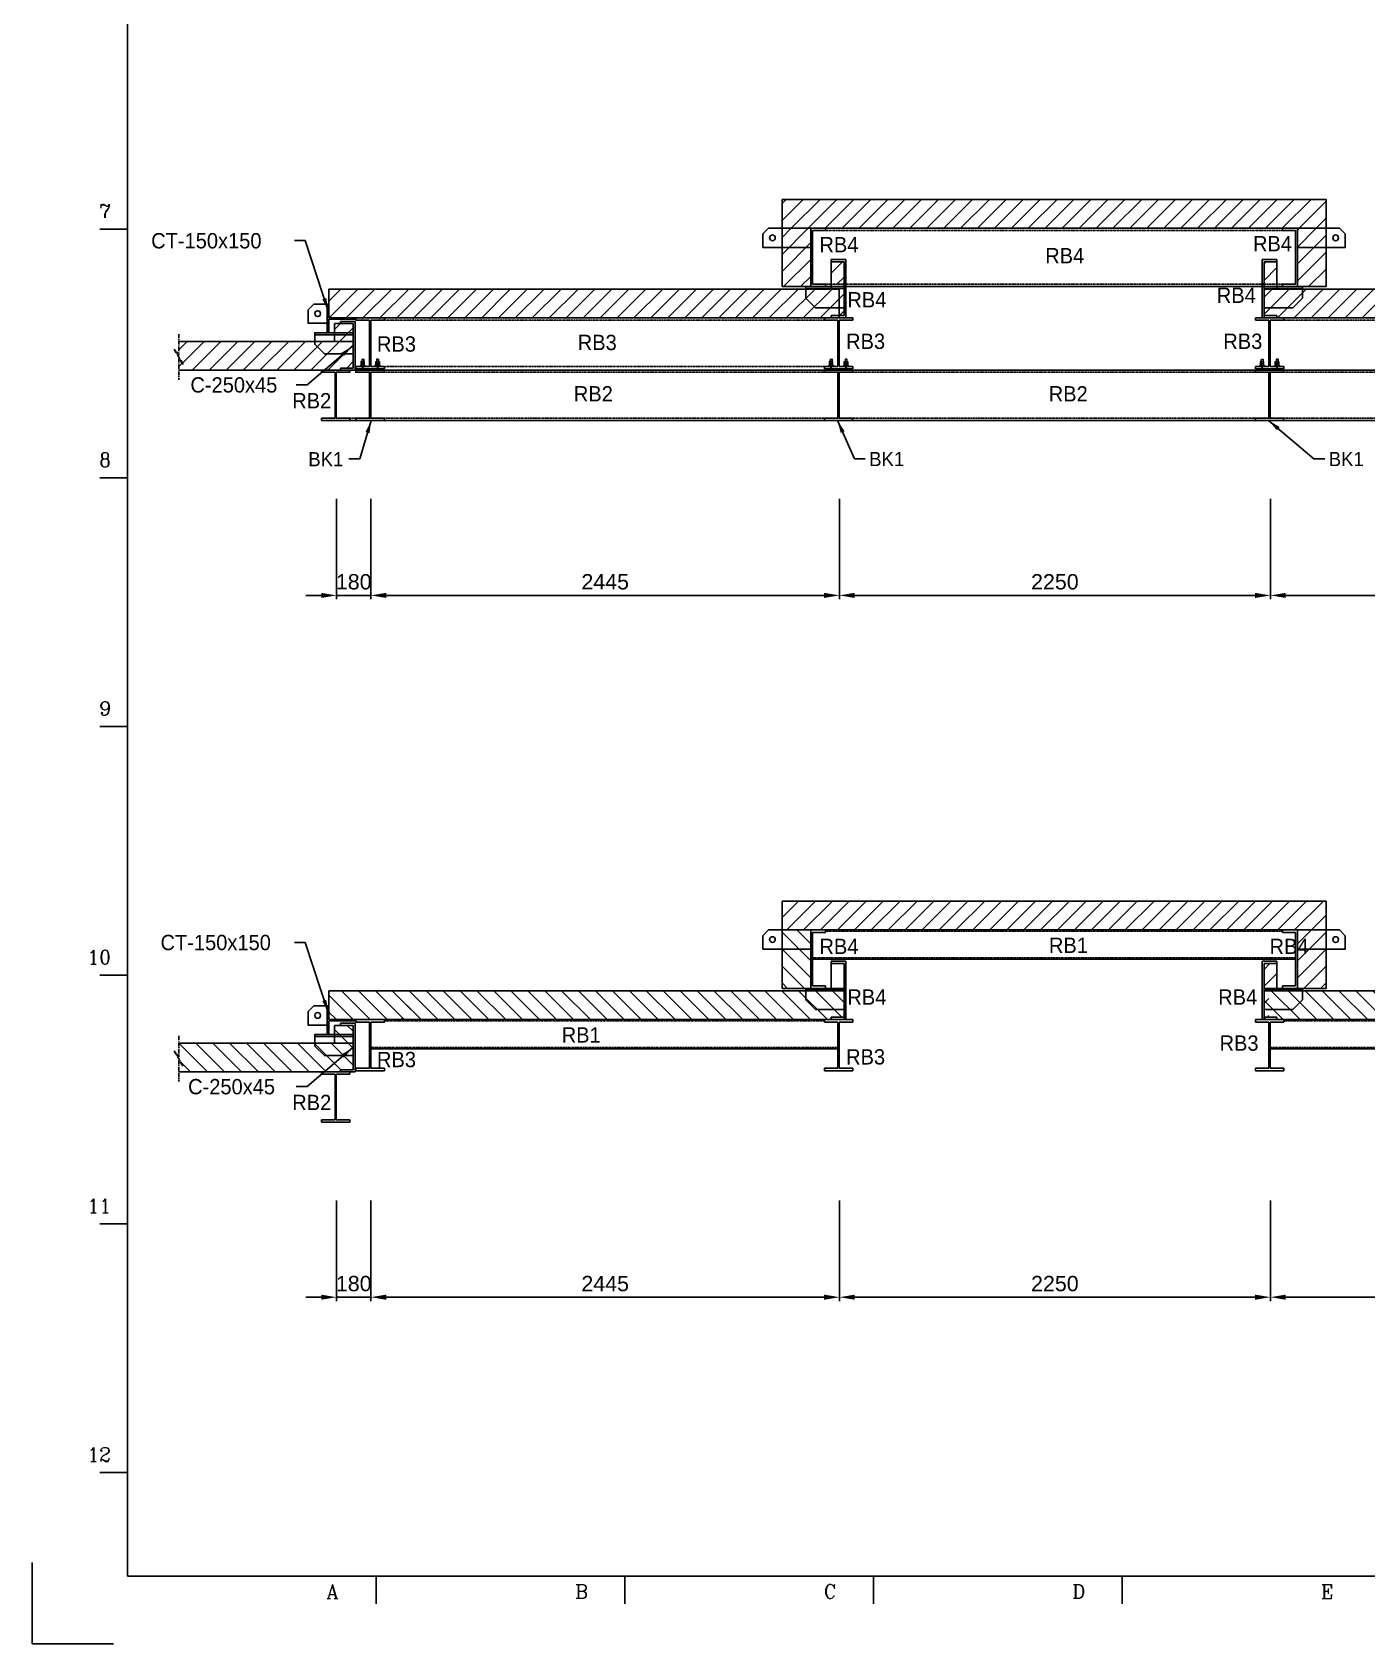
# Model space of a CAD drawing. Header units: millimetres. Extents: x 0 to 153097, y 17753 to 125268.
# Drawn here: x 0 to 20900, y 17753 to 42983 of the extents above; entities that cross this region are included whole.
import ezdxf
from ezdxf.enums import TextEntityAlignment as Align

# ---------------------------------------------------------------- set-up
doc = ezdxf.new("R2010")
doc.units = ezdxf.units.MM
doc.header["$LTSCALE"] = 50
for name, pattern in [('CENTER', [2, 1.25, -0.25, 0.25, -0.25]), ('HIDDEN', [0.375, 0.25, -0.125]), ('PHANTOM2', [31.75, 15.875, -3.175, 3.175, -3.175, 3.175, -3.175])]:
    doc.linetypes.add(name, pattern=pattern)
doc.layers.get('Defpoints').update_dxf_attribs({"color": 140})
for name, color, linetype in [('1', 7, 'Continuous'), ('A-CEN01', 1, 'CENTER'), ('C_CEN', 1, 'CENTER'), ('C_STEEL', 2, 'Continuous'), ('C_TEXT_01', 2, 'Continuous'), ('DIM-SCALE', 7, 'Continuous'), ('finish', 1, 'Continuous'), ('TAN-TIT', 30, 'Continuous')]:
    doc.layers.add(name, color=color, linetype=linetype)
doc.layers.add('C_HAT', color=8, linetype='Continuous', lineweight=0)
doc.styles.add('Arial', font='arial.ttf')
doc.styles.add('COM', font='COMPLEX', dxfattribs={"height": 5})
doc.styles.add('돋움', font='')
doc.styles.get('돋움').set_extended_font_data('Dotum')
doc.dimstyles.new('일반도면_0050', dxfattribs={"dimtxt": 200, "dimasz": 200, "dimexe": 50, "dimexo": 250, "dimgap": 75, "dimtad": 1, "dimdec": 0, "dimzin": 0, "dimdsep": 46, "dimtxsty": 'Arial', "dimcen": -250, "dimclrd": 7, "dimclre": 7, "dimclrt": 2, "dimadec": 0, "dimazin": 0, "dimtfac": 1, "dimtdec": 0, "dimtix": 1, "dimtmove": 2, "dimatfit": 3, "dimfxl": 1, "dimtolj": 1, "dimtzin": 0, "dimarcsym": 0})
pattern_1 = [(45, (153297.29, -266008.43), (-132.58252, 132.58252), [])]
pattern_2 = [(135, (-94562.71, -276995.88), (132.58252, 132.58252), [])]

# ---------------------------------------------------------------- blocks, each defined once
blk = doc.blocks.new('BORDER')
at = {"layer": 'TAN-TIT'}
for p, q in [((4977, 164680), (4977, 3520)), ((4977, 73830), (3534, 73830)), ((4977, 60851), (3534, 60851)), ((4977, 47872), (3534, 47872)), ((4977, 34894), (3534, 34894)), ((4977, 21915), (3534, 21915)), ((4977, 8937), (3534, 8937)), ((4977, 3520), (232823, 3520)), ((17955, 3520), (17955, 2078)), ((30934, 3520), (30934, 2078)), ((43912, 3520), (43912, 2078)), ((56891, 3520), (56891, 2078))]:
    blk.add_line(p, q, dxfattribs=at)
at = {"layer": 'TAN-TIT', "linetype": 'Continuous'}
for p, q in [((0, 4241), (0, 0)), ((0, 0), (4241, 0))]:
    blk.add_line(p, q, dxfattribs=at)
at = {"layer": 'TAN-TIT', "style": 'COM'}
for s, p in [('7', (4111, 74406)), ('8', (4111, 61428)), ('9', (4111, 48449)), ('10', (4111, 35471)), ('11', (4111, 22492)), ('12', (4111, 9513))]:
    blk.add_text(s, height=721, dxfattribs=at).set_placement(p, align=Align.RIGHT)
for s, p in [('A', (15359, 2366)), ('B', (28338, 2366)), ('C', (41317, 2366)), ('D', (54295, 2366)), ('E', (67274, 2366))]:
    blk.add_text(s, height=721, dxfattribs=at).set_placement(p)
blk = doc.blocks.new('A$C356D3F55')
at = {"layer": 'C_STEEL', "extrusion": (0, 0, -1)}
for p, q in [((0, 0), (148, 0)), ((0, -13), (0, 0)), ((148, 0), (148, -13)), ((70.19, -13), (0, -13)), ((148, -13), (77.81, -13)), ((0, -254), (70.19, -254)), ((0, -267), (0, -254)), ((148, -267), (0, -267)), ((77.81, -254), (148, -254)), ((148, -254), (148, -267))]:
    blk.add_line(p, q, dxfattribs=at)
at = {"layer": 'C_STEEL'}
for p, q in [((70.19, -254), (70.19, -13)), ((77.81, -13), (77.81, -254))]:
    blk.add_line(p, q, dxfattribs=at)
blk = doc.blocks.new('A$C59826761')
at = {"layer": 'C_STEEL', "extrusion": (0, 0, -1)}
for p, q in [((0, 0), (77.5, 0)), ((9.83, -12.7), (77.5, -12.7)), ((77.5, -305), (0, -305)), ((77.5, -292.3), (9.83, -292.3))]:
    blk.add_line(p, q, dxfattribs=at)
at = {"layer": 'C_STEEL'}
for p, q in [((0, 0), (0, -305)), ((77.5, 0), (77.5, -12.7)), ((9.83, -12.7), (9.83, -292.3)), ((77.5, -292.3), (77.5, -305))]:
    blk.add_line(p, q, dxfattribs=at)
blk = doc.blocks.new('A$C45361DBA')
at = {"layer": 'C_STEEL'}
for p, q in [((-75, 0), (75, 0)), ((-75, 0), (-75, -9)), ((75, 0), (75, -9)), ((-75, -9), (-3.25, -9)), ((-3.25, -9), (-3.25, -150)), ((3.25, -9), (3.25, -150)), ((3.25, -9), (75, -9)), ((-3.25, -150), (3.25, -150))]:
    blk.add_line(p, q, dxfattribs=at)
blk = doc.blocks.new('A$C035F74E8')
at = {"layer": 'C_STEEL', "color": 6, "lineweight": -2}
for p, q in [((0, -250), (0, 4)), ((0, 4), (77, 4)), ((77, 4), (77, -7.1)), ((11.1, -7.1), (11.1, -238.9)), ((77, -7.1), (11.1, -7.1)), ((77, -250), (0, -250)), ((11.1, -238.9), (77, -238.9)), ((77, -238.9), (77, -250))]:
    blk.add_line(p, q, dxfattribs=at)
blk = doc.blocks.new('A$C42B542CF')
at = {"layer": 'C_TEXT_01'}
blk.add_line((70, 0), (100, -30), dxfattribs=at)
blk.add_lwpolyline([(100, -30), (100, -100), (0, -100), (0, 0), (70, 0)], dxfattribs=at)
blk.add_circle((50, -50), 15, dxfattribs=at)
blk = doc.blocks.new('A$C71E578DF')
at = {"layer": 'C_STEEL', "color": 4, "extrusion": (0, 0, -1)}
for p, q in [((0, 0), (147, 0)), ((0, -11.2), (0, 0)), ((147, 0), (147, -11.2)), ((70.2, -11.2), (0, -11.2)), ((147, -11.2), (76.8, -11.2)), ((0, -250.8), (70.2, -250.8)), ((0, -262), (0, -250.8)), ((76.8, -250.8), (147, -250.8)), ((147, -250.8), (147, -262)), ((147, -262), (0, -262))]:
    blk.add_line(p, q, dxfattribs=at)
at = {"layer": 'C_STEEL', "color": 4}
for points in [[(70.2, -250.8), (70.2, -11.2)], [(76.8, -11.2), (76.8, -250.8)]]:
    blk.add_lwpolyline(points, dxfattribs=at)
blk = doc.blocks.new('A$C16AE05AC')
at = {"layer": 'C_STEEL', "extrusion": (0, 0, -1)}
for p, q in [((0, 0), (0, -11.2)), ((147, 0), (0, 0)), ((147, -11.2), (147, 0)), ((0, -11.2), (70.2, -11.2)), ((76.8, -11.2), (147, -11.2)), ((0, -250.8), (0, -262)), ((70.2, -250.8), (0, -250.8)), ((147, -250.8), (76.8, -250.8)), ((147, -262), (147, -250.8)), ((0, -262), (147, -262))]:
    blk.add_line(p, q, dxfattribs=at)
at = {"layer": 'C_STEEL'}
for points in [[(70.2, -11.2), (70.2, -250.8)], [(76.8, -250.8), (76.8, -11.2)]]:
    blk.add_lwpolyline(points, dxfattribs=at)
blk = doc.blocks.new('*D317')
at = {"layer": 'Defpoints', "color": 0}
for p in [(5305, 35980), (12640, 35980), (12640, 34166)]:
    blk.add_point(p, dxfattribs=at)
at = {"layer": 'DIM-SCALE', "color": 7, "lineweight": -2}
for p, q in [((5305, 35680), (5305, 34106)), ((12640, 35680), (12640, 34106)), ((5545, 34166), (12400, 34166))]:
    blk.add_line(p, q, dxfattribs=at)
at = {"layer": 'DIM-SCALE', "color": 7}
for points in [[(5545, 34206), (5545, 34126), (5305, 34166)], [(12400, 34206), (12400, 34126), (12640, 34166)]]:
    blk.add_solid(points, dxfattribs=at)
at = {"layer": 'DIM-SCALE', "color": 2, "insert": (8973, 34378), "char_height": 240, "attachment_point": 5, "style": 'Arial'}
blk.add_mtext('\\A1;2445', dxfattribs=at)
blk = doc.blocks.new('*D318')
at = {"layer": 'Defpoints', "color": 0}
for p in [(12640, 35980), (19390, 35980), (19390, 34166)]:
    blk.add_point(p, dxfattribs=at)
at = {"layer": 'DIM-SCALE', "color": 7, "lineweight": -2}
for p, q in [((12640, 35680), (12640, 34106)), ((19390, 35680), (19390, 34106)), ((12880, 34166), (19150, 34166))]:
    blk.add_line(p, q, dxfattribs=at)
at = {"layer": 'DIM-SCALE', "color": 7}
for points in [[(12880, 34206), (12880, 34126), (12640, 34166)], [(19150, 34206), (19150, 34126), (19390, 34166)]]:
    blk.add_solid(points, dxfattribs=at)
at = {"layer": 'DIM-SCALE', "color": 2, "insert": (16015, 34378), "char_height": 240, "attachment_point": 5, "style": 'Arial'}
blk.add_mtext('\\A1;2250', dxfattribs=at)
blk = doc.blocks.new('*D319')
at = {"layer": 'Defpoints', "color": 0}
for p in [(19390, 35980), (26140, 35980), (26140, 34166)]:
    blk.add_point(p, dxfattribs=at)
at = {"layer": 'DIM-SCALE', "color": 7, "lineweight": -2}
for p, q in [((19390, 35680), (19390, 34106)), ((26140, 35680), (26140, 34106)), ((19630, 34166), (25900, 34166))]:
    blk.add_line(p, q, dxfattribs=at)
at = {"layer": 'DIM-SCALE', "color": 7}
for points in [[(19630, 34206), (19630, 34126), (19390, 34166)], [(25900, 34206), (25900, 34126), (26140, 34166)]]:
    blk.add_solid(points, dxfattribs=at)
at = {"layer": 'DIM-SCALE', "color": 2, "insert": (22765, 34378), "char_height": 240, "attachment_point": 5, "style": 'Arial'}
blk.add_mtext('\\A1;2250', dxfattribs=at)
blk = doc.blocks.new('*D324')
at = {"layer": 'Defpoints', "color": 0}
for p in [(4765, 35980), (5305, 35980), (5305, 34166)]:
    blk.add_point(p, dxfattribs=at)
at = {"layer": 'DIM-SCALE', "color": 7, "lineweight": -2}
for p, q in [((4765, 35680), (4765, 34106)), ((5305, 35680), (5305, 34106)), ((4525, 34166), (4285, 34166)), ((4765, 34166), (5305, 34166)), ((5545, 34166), (5785, 34166))]:
    blk.add_line(p, q, dxfattribs=at)
at = {"layer": 'DIM-SCALE', "color": 7}
for points in [[(4525, 34206), (4525, 34126), (4765, 34166)], [(5545, 34206), (5545, 34126), (5305, 34166)]]:
    blk.add_solid(points, dxfattribs=at)
at = {"layer": 'DIM-SCALE', "color": 2, "insert": (5035, 34378), "char_height": 240, "attachment_point": 5, "style": 'Arial'}
blk.add_mtext('\\A1;180', dxfattribs=at)
blk = doc.blocks.new('*D326')
at = {"layer": 'Defpoints', "color": 0}
for p in [(5305, 24993), (12640, 24993), (12640, 23179)]:
    blk.add_point(p, dxfattribs=at)
at = {"layer": 'DIM-SCALE', "color": 7, "lineweight": -2}
for p, q in [((5305, 24693), (5305, 23119)), ((12640, 24693), (12640, 23119)), ((5545, 23179), (12400, 23179))]:
    blk.add_line(p, q, dxfattribs=at)
at = {"layer": 'DIM-SCALE', "color": 7}
for points in [[(5545, 23219), (5545, 23139), (5305, 23179)], [(12400, 23219), (12400, 23139), (12640, 23179)]]:
    blk.add_solid(points, dxfattribs=at)
at = {"layer": 'DIM-SCALE', "color": 2, "insert": (8973, 23391), "char_height": 240, "attachment_point": 5, "style": 'Arial'}
blk.add_mtext('\\A1;2445', dxfattribs=at)
blk = doc.blocks.new('*D327')
at = {"layer": 'Defpoints', "color": 0}
for p in [(12640, 24993), (19390, 24993), (19390, 23179)]:
    blk.add_point(p, dxfattribs=at)
at = {"layer": 'DIM-SCALE', "color": 7, "lineweight": -2}
for p, q in [((12640, 24693), (12640, 23119)), ((19390, 24693), (19390, 23119)), ((12880, 23179), (19150, 23179))]:
    blk.add_line(p, q, dxfattribs=at)
at = {"layer": 'DIM-SCALE', "color": 7}
for points in [[(12880, 23219), (12880, 23139), (12640, 23179)], [(19150, 23219), (19150, 23139), (19390, 23179)]]:
    blk.add_solid(points, dxfattribs=at)
at = {"layer": 'DIM-SCALE', "color": 2, "insert": (16015, 23391), "char_height": 240, "attachment_point": 5, "style": 'Arial'}
blk.add_mtext('\\A1;2250', dxfattribs=at)
blk = doc.blocks.new('*D328')
at = {"layer": 'Defpoints', "color": 0}
for p in [(19390, 24993), (26140, 24993), (26140, 23179)]:
    blk.add_point(p, dxfattribs=at)
at = {"layer": 'DIM-SCALE', "color": 7, "lineweight": -2}
for p, q in [((19390, 24693), (19390, 23119)), ((26140, 24693), (26140, 23119)), ((19630, 23179), (25900, 23179))]:
    blk.add_line(p, q, dxfattribs=at)
at = {"layer": 'DIM-SCALE', "color": 7}
for points in [[(19630, 23219), (19630, 23139), (19390, 23179)], [(25900, 23219), (25900, 23139), (26140, 23179)]]:
    blk.add_solid(points, dxfattribs=at)
at = {"layer": 'DIM-SCALE', "color": 2, "insert": (22765, 23391), "char_height": 240, "attachment_point": 5, "style": 'Arial'}
blk.add_mtext('\\A1;2250', dxfattribs=at)
blk = doc.blocks.new('*D333')
at = {"layer": 'Defpoints', "color": 0}
for p in [(4765, 24993), (5305, 24993), (5305, 23179)]:
    blk.add_point(p, dxfattribs=at)
at = {"layer": 'DIM-SCALE', "color": 7, "lineweight": -2}
for p, q in [((4765, 24693), (4765, 23119)), ((5305, 24693), (5305, 23119)), ((4525, 23179), (4285, 23179)), ((4765, 23179), (5305, 23179)), ((5545, 23179), (5785, 23179))]:
    blk.add_line(p, q, dxfattribs=at)
at = {"layer": 'DIM-SCALE', "color": 7}
for points in [[(4525, 23219), (4525, 23139), (4765, 23179)], [(5545, 23219), (5545, 23139), (5305, 23179)]]:
    blk.add_solid(points, dxfattribs=at)
at = {"layer": 'DIM-SCALE', "color": 2, "insert": (5035, 23391), "char_height": 240, "attachment_point": 5, "style": 'Arial'}
blk.add_mtext('\\A1;180', dxfattribs=at)

msp = doc.modelspace()

# ---------------------------------------------------------------- hatches: boundary and pattern name
at = {"layer": 'finish'}
h = msp.add_hatch(dxfattribs=at)
h.set_pattern_fill('ANSI31', color=256, scale=1500, style=0)
h.set_pattern_definition(pattern_1)
h.paths.add_polyline_path([(16002.29, 40364.8), (11739.05, 40364.8), (11739.05, 39914.8), (12189.05, 39914.8), (12421.55, 39914.8), (16002.29, 39914.8)])
h.paths.add_polyline_path([(20265.53, 40364.8), (16002.29, 40364.8), (16002.29, 39914.8), (20265.53, 39914.8)])
h = msp.add_hatch(dxfattribs=at)
h.set_pattern_fill('ANSI31', color=256, scale=1500, style=0)
h.set_pattern_definition(pattern_1)
h.paths.add_polyline_path([(11742.29, 39914.8), (12192.29, 39914.8), (12192.29, 39614.8), (11742.29, 39614.8)])
h.paths.add_polyline_path([(11742.29, 39614.8), (12192.29, 39614.8), (12192.29, 38999.8), (11742.29, 38999.8)])
h = msp.add_hatch(dxfattribs=at)
h.set_pattern_fill('ANSI31', color=256, scale=1500, style=0)
h.set_pattern_definition(pattern_1)
h.paths.add_polyline_path([(20262.29, 39614.8), (20262.29, 39914.8), (19812.29, 39914.8), (19812.29, 39614.8)])
h.paths.add_polyline_path([(20262.29, 39614.8), (19812.29, 39614.8), (19812.29, 38999.8), (20262.29, 38999.8)])
h = msp.add_hatch(dxfattribs=at)
h.set_pattern_fill('ANSI31', color=256, scale=1500, style=0)
h.set_pattern_definition(pattern_1)
h.paths.add_polyline_path([(12714.05, 39388.6), (12511.04, 39388.6), (12511.04, 39037.9), (12714.05, 39037.9)])
h = msp.add_hatch(dxfattribs=at)
h.set_pattern_fill('ANSI31', color=256, scale=1500, style=0)
h.set_pattern_definition(pattern_1)
h.paths.add_polyline_path([(19493.54, 39388.6), (19290.53, 39388.6), (19290.53, 39037.9), (19493.54, 39037.9)])
h = msp.add_hatch(dxfattribs=at)
h.set_pattern_fill('ANSI31', color=256, scale=1500, style=0)
h.set_pattern_definition(pattern_1)
h.paths.add_polyline_path([(4647.29, 38961.7), (4647.29, 38492.2), (12511.04, 38511.7), (12511.04, 38549.8), (12714.05, 38549.8), (12714.05, 38961.7)])
h = msp.add_hatch(dxfattribs=at)
h.set_pattern_fill('ANSI31', color=256, scale=1500, style=0)
h.set_pattern_definition(pattern_1)
h.paths.add_polyline_path([(19290.53, 38961.7), (19290.53, 38511.7), (26011.04, 38511.7), (26011.04, 38549.8), (26214.05, 38549.8), (26214.05, 38961.7)])
h = msp.add_hatch(dxfattribs=at)
h.set_pattern_fill('ANSI31', color=256, scale=1500, style=0)
h.set_pattern_definition(pattern_1)
h.paths.add_polyline_path([(5025, 38421.4), (5025, 38142.7), (4731.29, 38142.7), (4731.29, 38421.4)])
h.paths.add_polyline_path([(5025, 38142.7), (5025, 37726), (4827.29, 37726), (4827.29, 37692.7), (2295.29, 37692.7), (2295.29, 37873.56), (2365.29, 37780.22), (2225.29, 38020.22), (2295.29, 37926.89), (2295.29, 38142.7)])
h = msp.add_hatch(dxfattribs=at)
h.set_pattern_fill('ANSI31', color=256, scale=1500, style=0)
h.set_pattern_definition([(45, (126297.29, -269451.41), (-132.58252, 132.58252), [])])
h.paths.add_polyline_path([(16002.29, 29378.22), (11739.05, 29378.22), (11739.05, 28928.22), (12189.05, 28928.22), (12421.55, 28928.22), (16002.29, 28928.22)])
h.paths.add_polyline_path([(20265.53, 29378.22), (16002.29, 29378.22), (16002.29, 28928.22), (20265.53, 28928.22)])
h = msp.add_hatch(dxfattribs=at)
h.set_pattern_fill('ANSI31', color=256, scale=1500, style=0)
h.set_pattern_definition([(135, (-94289.47, -269451.41), (132.58252, 132.58252), [])])
h.paths.add_polyline_path([(11742.29, 28928.22), (12192.29, 28928.22), (12192.29, 28628.22), (11742.29, 28628.22)])
h.paths.add_polyline_path([(11742.29, 28628.22), (12192.29, 28628.22), (12192.29, 28013.22), (11742.29, 28013.22)])
h = msp.add_hatch(dxfattribs=at)
h.set_pattern_fill('ANSI31', color=256, scale=1500, style=0)
h.set_pattern_definition([(45, (126294.05, -269451.41), (-132.58252, 132.58252), [])])
h.paths.add_polyline_path([(20262.29, 28628.22), (20262.29, 28928.22), (19812.29, 28928.22), (19812.29, 28628.22)])
h.paths.add_polyline_path([(20262.29, 28628.22), (19812.29, 28628.22), (19812.29, 28013.22), (20262.29, 28013.22)])
h = msp.add_hatch(dxfattribs=at)
h.set_pattern_fill('ANSI31', color=256, scale=1500, style=0)
h.set_pattern_definition([(45, (126297.29, -277013.88), (-132.58252, 132.58252), [])])
h.paths.add_polyline_path([(19493.54, 28402.02), (19290.53, 28402.02), (19290.53, 27563.22), (19365.53, 27563.22), (19365.53, 27975.12), (19493.54, 27975.12)])
h = msp.add_hatch(dxfattribs=at)
h.set_pattern_fill('ANSI31', color=256, scale=1500, style=0)
h.set_pattern_definition(pattern_2)
h.paths.add_polyline_path([(4647.29, 27525.12), (4647.29, 27975.12), (12714.05, 27975.12), (12714.05, 27563.22), (12511.04, 27563.22), (12511.04, 27525.12)])
h = msp.add_hatch(dxfattribs=at)
h.set_pattern_fill('ANSI31', color=256, scale=1500, style=0)
h.set_pattern_definition(pattern_2)
h.paths.add_polyline_path([(5790.53, 27975.12), (5790.53, 27525.12), (12511.04, 27525.12), (12511.04, 27563.22), (12714.05, 27563.22), (12714.05, 27975.12)])
h = msp.add_hatch(dxfattribs=at)
h.set_pattern_fill('ANSI31', color=256, scale=1500, style=0)
h.set_pattern_definition([(135, (-81062.71, -276995.88), (132.58252, 132.58252), [])])
h.paths.add_polyline_path([(19290.53, 27975.12), (19290.53, 27525.12), (26011.04, 27525.12), (26011.04, 27563.22), (26214.05, 27563.22), (26214.05, 27975.12)])
h = msp.add_hatch(dxfattribs=at)
h.set_pattern_fill('ANSI31', color=256, scale=1500, style=0)
h.set_pattern_definition([(135, (-94463.71, -277013.88), (132.58252, 132.58252), [])])
h.paths.add_polyline_path([(5025, 27434.82), (5025, 27156.12), (4731.29, 27156.12), (4731.29, 27434.82)])
h.paths.add_polyline_path([(5025, 27156.12), (5025, 26739.42), (4827.29, 26739.42), (4827.29, 26722.77), (4827.29, 26706.12), (2295.29, 26706.12), (2295.29, 26886.97), (2365.29, 26793.64), (2225.29, 27033.64), (2295.29, 26940.31), (2295.29, 27156.12)])

# ---------------------------------------------------------------- linework, layer by layer
at = {"layer": 'A-CEN01'}
for points in [[(2295.29, 38255.23), (2295.29, 37926.89), (2225.29, 38020.22), (2365.29, 37780.22), (2295.29, 37873.56), (2295.29, 37541)], [(2295.29, 27268.65), (2295.29, 26940.31), (2225.29, 27033.64), (2365.29, 26793.64), (2295.29, 26886.97), (2295.29, 26554.42)]]:
    msp.add_lwpolyline(points, dxfattribs=at)
at = {"layer": 'C_CEN'}
for p, q in [((5175.57, 37773.74), (5175.57, 37674.7)), ((5409, 37773.74), (5409, 37674.7)), ((12510.57, 37773.74), (12510.57, 37674.7)), ((12744, 37773.74), (12744, 37674.7)), ((19260.57, 37773.74), (19260.57, 37674.7)), ((19494, 37773.74), (19494, 37674.7))]:
    msp.add_line(p, q, dxfattribs=at)
at = {"layer": 'C_HAT'}
for p, q in [((5160.06, 37862.64), (5161.67, 37864.26)), ((5160.06, 37862.64), (5160.06, 37829.78)), ((5160.06, 37862.64), (5191.09, 37862.64)), ((5161.67, 37864.26), (5161.67, 37829.78)), ((5161.67, 37864.26), (5189.47, 37864.26)), ((5189.47, 37864.26), (5189.47, 37829.78)), ((5191.09, 37862.64), (5189.47, 37864.26)), ((5191.09, 37862.64), (5191.09, 37829.78)), ((5393.49, 37862.64), (5395.1, 37864.26)), ((5393.49, 37862.64), (5393.49, 37829.78)), ((5424.52, 37862.64), (5393.49, 37862.64)), ((5395.1, 37864.26), (5395.1, 37829.78)), ((5422.9, 37864.26), (5395.1, 37864.26)), ((5422.9, 37864.26), (5422.9, 37829.78)), ((5424.52, 37862.64), (5422.9, 37864.26)), ((5424.52, 37862.64), (5424.52, 37829.78)), ((12495.06, 37862.64), (12496.67, 37864.26)), ((12495.06, 37862.64), (12495.06, 37829.78)), ((12495.06, 37862.64), (12526.09, 37862.64)), ((12496.67, 37864.26), (12496.67, 37829.78)), ((12496.67, 37864.26), (12524.47, 37864.26)), ((12524.47, 37864.26), (12524.47, 37829.78)), ((12526.09, 37862.64), (12524.47, 37864.26)), ((12526.09, 37862.64), (12526.09, 37829.78)), ((12728.49, 37862.64), (12730.1, 37864.26)), ((12728.49, 37862.64), (12728.49, 37829.78)), ((12759.52, 37862.64), (12728.49, 37862.64)), ((12730.1, 37864.26), (12730.1, 37829.78)), ((12757.9, 37864.26), (12730.1, 37864.26)), ((12757.9, 37864.26), (12757.9, 37829.78)), ((12759.52, 37862.64), (12757.9, 37864.26)), ((12759.52, 37862.64), (12759.52, 37829.78)), ((19245.06, 37862.64), (19246.67, 37864.26)), ((19245.06, 37862.64), (19245.06, 37829.78)), ((19245.06, 37862.64), (19276.09, 37862.64)), ((19246.67, 37864.26), (19246.67, 37829.78)), ((19246.67, 37864.26), (19274.47, 37864.26)), ((19274.47, 37864.26), (19274.47, 37829.78)), ((19276.09, 37862.64), (19274.47, 37864.26)), ((19276.09, 37862.64), (19276.09, 37829.78)), ((19478.49, 37862.64), (19480.1, 37864.26)), ((19478.49, 37862.64), (19478.49, 37829.78)), ((19509.52, 37862.64), (19478.49, 37862.64)), ((19480.1, 37864.26), (19480.1, 37829.78)), ((19507.9, 37864.26), (19480.1, 37864.26)), ((19507.9, 37864.26), (19507.9, 37829.78)), ((19509.52, 37862.64), (19507.9, 37864.26)), ((19509.52, 37862.64), (19509.52, 37829.78)), ((5134.19, 37767.71), (5134.19, 37749.7)), ((5134.19, 37767.71), (5216.95, 37767.71)), ((5134.19, 37749.7), (5216.95, 37749.7)), ((5134.19, 37692.69), (5134.19, 37710.7)), ((5134.19, 37710.7), (5216.95, 37710.7)), ((5134.19, 37692.69), (5216.95, 37692.69)), ((5216.95, 37767.71), (5216.95, 37749.7)), ((5216.95, 37767.71), (5216.95, 37749.7)), ((5216.95, 37692.69), (5216.95, 37710.7)), ((5216.95, 37692.69), (5216.95, 37710.7)), ((5367.62, 37767.71), (5367.62, 37749.7)), ((5367.62, 37767.71), (5367.62, 37749.7)), ((5450.38, 37767.71), (5367.62, 37767.71)), ((5450.38, 37749.7), (5367.62, 37749.7)), ((5367.62, 37692.69), (5367.62, 37710.7)), ((5367.62, 37692.69), (5367.62, 37710.7)), ((5450.38, 37710.7), (5367.62, 37710.7)), ((5450.38, 37692.69), (5367.62, 37692.69)), ((5450.38, 37767.71), (5450.38, 37749.7)), ((5450.38, 37692.69), (5450.38, 37710.7)), ((12469.19, 37767.71), (12469.19, 37749.7)), ((12469.19, 37767.71), (12551.95, 37767.71)), ((12469.19, 37749.7), (12551.95, 37749.7)), ((12469.19, 37692.69), (12469.19, 37710.7)), ((12469.19, 37710.7), (12551.95, 37710.7)), ((12469.19, 37692.69), (12551.95, 37692.69)), ((12551.95, 37767.71), (12551.95, 37749.7)), ((12551.95, 37767.71), (12551.95, 37749.7)), ((12551.95, 37692.69), (12551.95, 37710.7)), ((12551.95, 37692.69), (12551.95, 37710.7)), ((12702.62, 37767.71), (12702.62, 37749.7)), ((12702.62, 37767.71), (12702.62, 37749.7)), ((12785.38, 37767.71), (12702.62, 37767.71)), ((12785.38, 37749.7), (12702.62, 37749.7)), ((12702.62, 37692.69), (12702.62, 37710.7)), ((12702.62, 37692.69), (12702.62, 37710.7)), ((12785.38, 37710.7), (12702.62, 37710.7)), ((12785.38, 37692.69), (12702.62, 37692.69)), ((12785.38, 37767.71), (12785.38, 37749.7)), ((12785.38, 37692.69), (12785.38, 37710.7)), ((19219.19, 37767.71), (19219.19, 37749.7)), ((19219.19, 37767.71), (19301.95, 37767.71)), ((19219.19, 37749.7), (19301.95, 37749.7)), ((19219.19, 37692.69), (19219.19, 37710.7)), ((19219.19, 37710.7), (19301.95, 37710.7)), ((19219.19, 37692.69), (19301.95, 37692.69)), ((19301.95, 37767.71), (19301.95, 37749.7)), ((19301.95, 37767.71), (19301.95, 37749.7)), ((19301.95, 37692.69), (19301.95, 37710.7)), ((19301.95, 37692.69), (19301.95, 37710.7)), ((19452.62, 37767.71), (19452.62, 37749.7)), ((19452.62, 37767.71), (19452.62, 37749.7)), ((19535.38, 37767.71), (19452.62, 37767.71)), ((19535.38, 37749.7), (19452.62, 37749.7)), ((19452.62, 37692.69), (19452.62, 37710.7)), ((19452.62, 37692.69), (19452.62, 37710.7)), ((19535.38, 37710.7), (19452.62, 37710.7)), ((19535.38, 37692.69), (19452.62, 37692.69)), ((19535.38, 37767.71), (19535.38, 37749.7)), ((19535.38, 37692.69), (19535.38, 37710.7))]:
    msp.add_line(p, q, dxfattribs=at)
for points in [[(5161.57, 37862.64), (5161.57, 37829.78)], [(5189.57, 37862.64), (5189.57, 37829.78)], [(5395, 37862.64), (5395, 37829.78)], [(5423, 37862.64), (5423, 37829.78)], [(12496.57, 37862.64), (12496.57, 37829.78)], [(12524.57, 37862.64), (12524.57, 37829.78)], [(12730, 37862.64), (12730, 37829.78)], [(12758, 37862.64), (12758, 37829.78)], [(19246.57, 37862.64), (19246.57, 37829.78)], [(19274.57, 37862.64), (19274.57, 37829.78)], [(19480, 37862.64), (19480, 37829.78)], [(19508, 37862.64), (19508, 37829.78)], [(5154.58, 37829.78), (5161.57, 37829.78), (5196.57, 37829.78)], [(5154.58, 37829.78), (5161.57, 37829.78), (5196.57, 37829.78)], [(5154.58, 37798.74), (5161.57, 37798.74), (5196.57, 37798.74)], [(5161.57, 37826.71), (5161.57, 37798.74)], [(5161.57, 37795.67), (5161.57, 37767.71)], [(5189.57, 37826.71), (5189.57, 37798.74)], [(5189.57, 37795.67), (5189.57, 37767.71)], [(5430, 37829.78), (5423, 37829.78), (5388.01, 37829.78)], [(5430, 37829.78), (5423, 37829.78), (5388.01, 37829.78)], [(5430, 37798.74), (5423, 37798.74), (5388.01, 37798.74)], [(5395, 37826.71), (5395, 37798.74)], [(5395, 37795.67), (5395, 37767.71)], [(5423, 37826.71), (5423, 37798.74)], [(5423, 37795.67), (5423, 37767.71)], [(12489.58, 37829.78), (12496.57, 37829.78), (12531.57, 37829.78)], [(12489.58, 37829.78), (12496.57, 37829.78), (12531.57, 37829.78)], [(12489.58, 37798.74), (12496.57, 37798.74), (12531.57, 37798.74)], [(12496.57, 37826.71), (12496.57, 37798.74)], [(12496.57, 37795.67), (12496.57, 37767.71)], [(12524.57, 37826.71), (12524.57, 37798.74)], [(12524.57, 37795.67), (12524.57, 37767.71)], [(12765, 37829.78), (12758, 37829.78), (12723.01, 37829.78)], [(12765, 37829.78), (12758, 37829.78), (12723.01, 37829.78)], [(12765, 37798.74), (12758, 37798.74), (12723.01, 37798.74)], [(12730, 37826.71), (12730, 37798.74)], [(12730, 37795.67), (12730, 37767.71)], [(12758, 37826.71), (12758, 37798.74)], [(12758, 37795.67), (12758, 37767.71)], [(19239.58, 37829.78), (19246.57, 37829.78), (19281.57, 37829.78)], [(19239.58, 37829.78), (19246.57, 37829.78), (19281.57, 37829.78)], [(19239.58, 37798.74), (19246.57, 37798.74), (19281.57, 37798.74)], [(19246.57, 37826.71), (19246.57, 37798.74)], [(19246.57, 37795.67), (19246.57, 37767.71)], [(19274.57, 37826.71), (19274.57, 37798.74)], [(19274.57, 37795.67), (19274.57, 37767.71)], [(19515, 37829.78), (19508, 37829.78), (19473.01, 37829.78)], [(19515, 37829.78), (19508, 37829.78), (19473.01, 37829.78)], [(19515, 37798.74), (19508, 37798.74), (19473.01, 37798.74)], [(19480, 37826.71), (19480, 37798.74)], [(19480, 37795.67), (19480, 37767.71)], [(19508, 37826.71), (19508, 37798.74)], [(19508, 37795.67), (19508, 37767.71)]]:
    msp.add_lwpolyline(points, dxfattribs=at)
for points in [[(5203.57, 37826.71, 0.43879908), (5189.57, 37826.71, 0.21939954), (5161.57, 37826.71, 0.43879908), (5147.58, 37826.71), (5147.58, 37798.74), (5203.57, 37798.74)], [(5203.57, 37795.67, 0.43879908), (5189.57, 37795.67, 0.21939954), (5161.57, 37795.67, 0.43879908), (5147.58, 37795.67), (5147.58, 37767.71), (5203.57, 37767.71)], [(5381.01, 37826.71, -0.43879908), (5395, 37826.71, -0.21939954), (5423, 37826.71, -0.43879908), (5437, 37826.71), (5437, 37798.74), (5381.01, 37798.74)], [(5381.01, 37795.67, -0.43879908), (5395, 37795.67, -0.21939954), (5423, 37795.67, -0.43879908), (5437, 37795.67), (5437, 37767.71), (5381.01, 37767.71)], [(12538.57, 37826.71, 0.43879908), (12524.57, 37826.71, 0.21939954), (12496.57, 37826.71, 0.43879908), (12482.58, 37826.71), (12482.58, 37798.74), (12538.57, 37798.74)], [(12538.57, 37795.67, 0.43879908), (12524.57, 37795.67, 0.21939954), (12496.57, 37795.67, 0.43879908), (12482.58, 37795.67), (12482.58, 37767.71), (12538.57, 37767.71)], [(12716.01, 37826.71, -0.43879908), (12730, 37826.71, -0.21939954), (12758, 37826.71, -0.43879908), (12772, 37826.71), (12772, 37798.74), (12716.01, 37798.74)], [(12716.01, 37795.67, -0.43879908), (12730, 37795.67, -0.21939954), (12758, 37795.67, -0.43879908), (12772, 37795.67), (12772, 37767.71), (12716.01, 37767.71)], [(19288.57, 37826.71, 0.43879908), (19274.57, 37826.71, 0.21939954), (19246.57, 37826.71, 0.43879908), (19232.58, 37826.71), (19232.58, 37798.74), (19288.57, 37798.74)], [(19288.57, 37795.67, 0.43879908), (19274.57, 37795.67, 0.21939954), (19246.57, 37795.67, 0.43879908), (19232.58, 37795.67), (19232.58, 37767.71), (19288.57, 37767.71)], [(19466.01, 37826.71, -0.43879908), (19480, 37826.71, -0.21939954), (19508, 37826.71, -0.43879908), (19522, 37826.71), (19522, 37798.74), (19466.01, 37798.74)], [(19466.01, 37795.67, -0.43879908), (19480, 37795.67, -0.21939954), (19508, 37795.67, -0.43879908), (19522, 37795.67), (19522, 37767.71), (19466.01, 37767.71)]]:
    msp.add_lwpolyline(points, format="xyb", close=True, dxfattribs=at)
at = {"layer": 'C_STEEL', "color": 6, "const_width": 31.03}
for points in [[(5175.57, 37710.91), (5175.57, 37749.7)], [(5409, 37710.91), (5409, 37749.7)], [(12510.57, 37710.91), (12510.57, 37749.7)], [(12744, 37710.91), (12744, 37749.7)], [(19260.57, 37710.91), (19260.57, 37749.7)], [(19494, 37710.91), (19494, 37749.7)]]:
    msp.add_lwpolyline(points, dxfattribs=at)
at = {"layer": 'C_TEXT_01'}
for p, q in [((11532.29, 39914.8), (11442.29, 39824.8)), ((12424.79, 39914.8), (19707.29, 39914.8)), ((12424.79, 39914.8), (19579.79, 39914.8)), ((20472.29, 39914.8), (20562.29, 39824.8)), ((12424.79, 38999.79), (19579.79, 38999.79)), ((12341.78, 38511.7), (5277.29, 38511.7)), ((12341.78, 38511.7), (6099.29, 38511.7)), ((25841.78, 38511.7), (19599.29, 38511.7)), ((54006.29, 37692.7), (5058.29, 37692.7)), ((54239.52, 36906.7), (4765.05, 36906.7)), ((11532.29, 28928.22), (11442.29, 28838.22)), ((12424.79, 28928.22), (19707.29, 28928.22)), ((12424.79, 28928.22), (19579.79, 28928.22)), ((20472.29, 28928.22), (20562.29, 28838.22)), ((12221.78, 28469.22), (19782.8, 28469.22)), ((12341.78, 27525.12), (5277.29, 27525.12)), ((12341.78, 27525.12), (6099.29, 27525.12)), ((25841.78, 27525.12), (19599.29, 27525.12)), ((5303.72, 27066.12), (12615.86, 27066.12)), ((19388.72, 27066.12), (26115.86, 27066.12))]:
    msp.add_line(p, q, dxfattribs=at)
at = {"layer": 'C_TEXT_01', "color": 1}
for p, q in [((11742.29, 39914.8), (11742.29, 38999.8)), ((12192.29, 38999.8), (12192.29, 39914.8)), ((19812.29, 38999.8), (19812.29, 39914.8)), ((20262.29, 39914.8), (20262.29, 38999.8)), ((12511.04, 39388.6), (12511.04, 38961.7)), ((12511.04, 39388.6), (12511.04, 38961.7)), ((19493.54, 39388.6), (19493.54, 38961.7)), ((12192.29, 38999.8), (11742.29, 38999.8)), ((19812.29, 38999.8), (20262.29, 38999.8)), ((4731.29, 38421.4), (4731.29, 38142.7)), ((5025, 38421.4), (4731.29, 38421.4)), ((5025, 38421.4), (5025, 38142.7)), ((5025, 38142.7), (2295.29, 38142.7)), ((4617.29, 37692.7), (2295.29, 37692.7)), ((11742.29, 28928.22), (11742.29, 28013.22)), ((12192.29, 28013.22), (12192.29, 28928.22)), ((19812.29, 28013.22), (19812.29, 28928.22)), ((20262.29, 28928.22), (20262.29, 28013.22)), ((12511.04, 28402.02), (12511.04, 27975.12)), ((12511.04, 28402.02), (12511.04, 27975.12)), ((19493.54, 28402.02), (19493.54, 27975.12)), ((12192.29, 28013.22), (11742.29, 28013.22)), ((19812.29, 28013.22), (20262.29, 28013.22)), ((4731.29, 27434.82), (4731.29, 27156.12)), ((5025, 27434.82), (4731.29, 27434.82)), ((5025, 27434.82), (5025, 27156.12)), ((5025, 27156.12), (2295.29, 27156.12)), ((4617.29, 26706.12), (2295.29, 26706.12))]:
    msp.add_line(p, q, dxfattribs=at)
at = {"layer": 'C_TEXT_01', "linetype": 'HIDDEN', "ltscale": 0.1}
for p, q in [((12424.79, 39876.7), (19579.79, 39876.7)), ((12424.79, 39037.9), (19579.79, 39037.9)), ((12405.29, 38472.7), (5514.29, 38472.7)), ((25841.78, 38472.7), (19599.29, 38472.7)), ((53491.79, 37659.1), (5058.29, 37659.1)), ((12405.29, 37749.7), (5514.29, 37749.7)), ((54239.52, 36940.3), (4765.05, 36940.3)), ((12424.79, 28906.89), (19579.79, 28906.89)), ((12221.78, 28490.55), (19782.8, 28490.55)), ((5514.29, 27503.79), (12405.29, 27503.79)), ((19599.29, 27503.79), (25905.29, 27503.79)), ((5303.72, 27087.45), (12615.86, 27087.45)), ((19388.72, 27087.45), (26115.86, 27087.45))]:
    msp.add_line(p, q, dxfattribs=at)
at = {"layer": 'C_TEXT_01', "color": 1}
for points in [[(11742.29, 40364.8), (20262.29, 40364.8), (20262.29, 39914.8), (11742.29, 39914.8)], [(12639.05, 38961.7), (4647.29, 38961.7), (4647.29, 38511.7), (12639.05, 38511.7)], [(26214.05, 38961.7), (19290.53, 38961.7), (19290.53, 38511.7), (26214.05, 38511.7)], [(11742.29, 29378.22), (20262.29, 29378.22), (20262.29, 28928.22), (11742.29, 28928.22)], [(12714.05, 27975.12), (4647.29, 27975.12), (4647.29, 27525.12), (12714.05, 27525.12)], [(26214.05, 27975.12), (19290.53, 27975.12), (19290.53, 27525.12), (26214.05, 27525.12)]]:
    msp.add_lwpolyline(points, close=True, dxfattribs=at)
at = {"layer": 'C_TEXT_01'}
for points in [[(11442.29, 39824.8), (11442.29, 39614.8), (12192.29, 39614.8), (12192.29, 39914.8), (11532.29, 39914.8)], [(20562.29, 39824.8), (20562.29, 39614.8), (19812.29, 39614.8), (19812.29, 39914.8), (20472.29, 39914.8)], [(11442.29, 28838.22), (11442.29, 28628.22), (12192.29, 28628.22), (12192.29, 28928.22), (11532.29, 28928.22)], [(20562.29, 28838.22), (20562.29, 28628.22), (19812.29, 28628.22), (19812.29, 28928.22), (20472.29, 28928.22)]]:
    msp.add_lwpolyline(points, dxfattribs=at)
at = {"layer": 'C_TEXT_01', "color": 3}
for points in [[(12714.05, 38969.8), (12114.05, 38969.8), (12114.05, 38999.79), (12714.05, 38999.79)], [(12714.05, 38969.8), (12114.05, 38969.8), (12114.05, 38999.79), (12714.05, 38999.79)], [(19290.53, 38969.8), (19890.53, 38969.8), (19890.53, 38999.79), (19290.53, 38999.79)], [(5025, 38246.95), (4425, 38246.95), (4425, 38276.94), (5025, 38276.94)], [(12714.05, 27983.22), (12114.05, 27983.22), (12114.05, 28013.21), (12714.05, 28013.21)], [(12714.05, 27983.22), (12114.05, 27983.22), (12114.05, 28013.21), (12714.05, 28013.21)], [(19290.53, 27983.22), (19890.53, 27983.22), (19890.53, 28013.21), (19290.53, 28013.21)], [(5025, 27260.37), (4425, 27260.37), (4425, 27290.36), (5025, 27290.36)]]:
    msp.add_lwpolyline(points, close=True, dxfattribs=at)
for points in [[(12714.05, 38669.8), (12264.05, 38669.8), (12114.05, 38819.8), (12114.05, 38969.8)], [(12714.05, 38669.8), (12264.05, 38669.8), (12114.05, 38819.8), (12114.05, 38969.8)], [(19290.53, 38669.8), (19740.53, 38669.8), (19890.53, 38819.8), (19890.53, 38969.8)], [(5025, 37946.95), (4575, 37946.95), (4425, 38096.95), (4425, 38246.95)], [(12714.05, 27683.22), (12264.05, 27683.22), (12114.05, 27833.22), (12114.05, 27983.22)], [(12714.05, 27683.22), (12264.05, 27683.22), (12114.05, 27833.22), (12114.05, 27983.22)], [(19290.53, 27683.22), (19740.53, 27683.22), (19890.53, 27833.22), (19890.53, 27983.22)], [(5025, 26960.37), (4575, 26960.37), (4425, 27110.37), (4425, 27260.37)]]:
    msp.add_lwpolyline(points, dxfattribs=at)
at = {"layer": 'C_TEXT_01'}
for centre in [(11592.29, 39764.8), (20412.29, 39764.8), (11592.29, 28778.22), (20412.29, 28778.22)]:
    msp.add_circle(centre, 45, dxfattribs=at)

# ---------------------------------------------------------------- block references
at = {"linetype": 'PHANTOM2', "ltscale": 2, "yscale": 3, "zscale": 3}
for name, p, xscale in [('A$C59826761', (12192.29, 39914.8), 3), ('A$C59826761', (19812.29, 39914.8), -3), ('A$C59826761', (12743.54, 39426.7), -3), ('A$C59826761', (12743.54, 39426.7), -3), ('A$C59826761', (19261.04, 39426.7), 3), ('A$C42B542CF', (4620.29, 38726.95), -3), ('A$C035F74E8', (5058.29, 38442.7), -3), ('A$C356D3F55', (5514.29, 38511.7), -3), ('A$C356D3F55', (12849.29, 38511.7), -3), ('A$C356D3F55', (12849.29, 38511.7), -3), ('A$C356D3F55', (19155.29, 38511.7), 3), ('A$C16AE05AC', (4531.79, 37692.7), 3), ('A$C71E578DF', (5512.79, 37692.7), -3), ('A$C71E578DF', (12406.79, 37692.7), 3), ('A$C71E578DF', (19156.79, 37692.7), 3), ('A$C59826761', (12192.29, 28928.22), 3), ('A$C59826761', (19812.29, 28928.22), -3), ('A$C59826761', (12743.54, 28440.12), -3), ('A$C59826761', (12743.54, 28440.12), -3), ('A$C59826761', (19261.04, 28440.12), 3), ('A$C42B542CF', (4620.29, 27740.37), -3), ('A$C356D3F55', (5514.29, 27525.12), -3), ('A$C356D3F55', (12849.29, 27525.12), -3), ('A$C356D3F55', (12849.29, 27525.12), -3), ('A$C356D3F55', (19155.29, 27525.12), 3), ('A$C035F74E8', (5058.29, 27456.12), -3), ('A$C16AE05AC', (4531.79, 26706.12), 3)]:
    msp.add_blockref(name, p, dxfattribs=dict(at, xscale=xscale))
at = {"linetype": 'PHANTOM2', "ltscale": 2, "xscale": -3, "yscale": 3, "zscale": 3, "rotation": 90}
for p in [(4620.29, 38501.95), (4620.29, 27515.37)]:
    msp.add_blockref('A$C45361DBA', p, dxfattribs=at)
at = {"layer": '1', "xscale": 0.3, "yscale": 0.3, "zscale": 0.3}
msp.add_blockref('BORDER', (0, 17753.06), dxfattribs=at)

# ---------------------------------------------------------------- texts
at = {"layer": 'C_TEXT_01', "style": '돋움'}
for s, height, p in [('CT-150x150', 240, (1862.91, 39718.52)), ('RB4', 240, (12328.21, 39657.58)), ('RB4', 240, (19117.92, 39673.05)), ('RB4', 240, (15863.75, 39485.04)), ('RB4', 240, (12765.58, 38793.89)), ('RB4', 240, (12765.58, 38793.89)), ('RB4', 240, (18551.1, 38864.87)), ('RB3', 240, (5398.89, 38102.26)), ('RB3', 240, (8543.06, 38126.26)), ('RB3', 240, (12745.61, 38144.26)), ('RB3', 240, (12745.61, 38144.26)), ('RB3', 240, (18652.6, 38144.26)), ('C-250x45', 240, (2477.32, 37461.72)), ('RB2', 240, (8482.08, 37322.26)), ('RB2', 240, (15918.72, 37322.26)), ('RB2', 240, (4071.74, 37214.03)), ('BK1', 222.222, (4323.18, 36298.56)), ('BK1', 222.222, (13106.94, 36300.72)), ('BK1', 222.222, (20303.09, 36300.72)), ('CT-150x150', 240, (2009.33, 28731.94)), ('RB4', 240, (12328.21, 28671)), ('RB1', 240, (15922.22, 28688.43)), ('RB4', 240, (19376.57, 28671)), ('RB4', 240, (12765.58, 27878.28)), ('RB4', 240, (12765.58, 27878.28)), ('RB4', 240, (18572.7, 27878.28)), ('RB1', 240, (8292.1, 27285.33)), ('RB3', 240, (18594.03, 27157.68)), ('RB3', 240, (5398.89, 26899.96)), ('RB3', 240, (12745.61, 26941.96)), ('RB3', 240, (12745.61, 26941.96)), ('C-250x45', 240, (2441.32, 26475.14)), ('RB2', 240, (4071.74, 26227.45))]:
    msp.add_text(s, height=height, dxfattribs=at).set_placement(p, align=Align.MIDDLE_LEFT)

# ---------------------------------------------------------------- dimensions: what is measured, and where the dimension line sits
at = {"layer": 'DIM-SCALE'}
for base, p1, p2, picture, middle in [((5305.05, 34165.52), (4765.05, 35979.9), (5305.05, 35979.9), '*D324', (5035.05, 34378.06)), ((12640.05, 34165.52), (5305.05, 35979.9), (12640.05, 35979.9), '*D317', (8972.55, 34378.06)), ((19390.05, 34165.52), (12640.05, 35979.9), (19390.05, 35979.9), '*D318', (16015.05, 34378.06)), ((26140.05, 34165.52), (19390.05, 35979.9), (26140.05, 35979.9), '*D319', (22765.05, 34378.06)), ((5305.05, 23178.94), (4765.05, 24993.32), (5305.05, 24993.32), '*D333', (5035.05, 23391.48)), ((12640.05, 23178.94), (5305.05, 24993.32), (12640.05, 24993.32), '*D326', (8972.55, 23391.48)), ((19390.05, 23178.94), (12640.05, 24993.32), (19390.05, 24993.32), '*D327', (16015.05, 23391.48)), ((26140.05, 23178.94), (19390.05, 24993.32), (26140.05, 24993.32), '*D328', (22765.05, 23391.48))]:
    dim = msp.add_linear_dim(base=base, p1=p1, p2=p2, dimstyle='일반도면_0050', override={"dimscale": 1.2, "dimlfac": 0.333333}, dxfattribs=at)
    dim.commit()
    dim.dimension.update_dxf_attribs({"geometry": picture, "text_midpoint": middle})

# ---------------------------------------------------------------- leaders
for points in [[(4636.79, 38622.76), (4276.91, 39720.69), (4107.74, 39720.69)], [(5014.03, 38067.7), (4303.14, 37463.88), (4133.97, 37463.88)], [(5308.79, 36906.7), (5128.23, 36302.88), (4959.06, 36302.88)], [(12610.79, 36906.7), (12875.53, 36302.88), (13044.7, 36302.88)], [(19360.79, 36906.7), (20071.68, 36302.88), (20240.85, 36302.88)], [(4636.79, 27636.17), (4276.91, 28734.1), (4107.74, 28734.1)], [(5014.03, 27081.12), (4303.14, 26477.3), (4133.97, 26477.3)]]:
    msp.add_leader(points, dimstyle='일반도면_0050', override={"dimlfac": 0.2}, dxfattribs=at)

doc.saveas('drawing.dxf')
